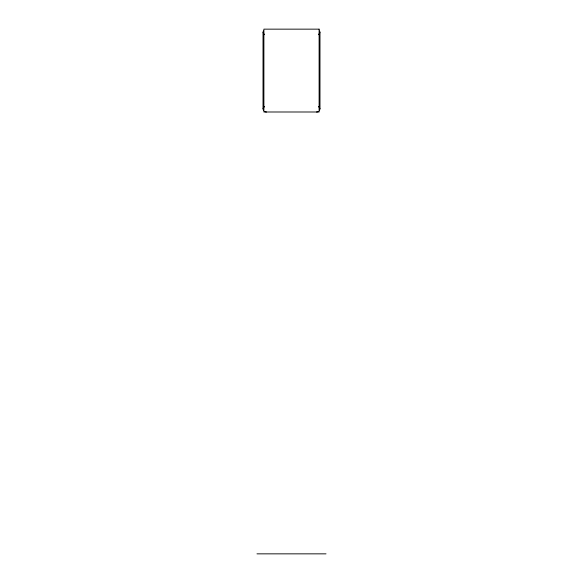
<?xml version="1.0" encoding="UTF-8"?>
<svg xmlns="http://www.w3.org/2000/svg" width="583" height="583" viewBox="0 0 583 583"><rect width="100%" height="100%" fill="white"/><g stroke="black" fill="none" stroke-linecap="round" stroke-linejoin="round"><path stroke-width="0.87" d="M263.487 110.274A3.454 3.454 0 0 1 263.02 108.547L264.5 106.434M318.5 34.71L319.98 32.604A3.454 3.454 0 0 0 319.513 30.877M256.979 553.85L326.021 553.85M318.5 106.434L319.98 108.547A3.454 3.454 0 0 1 319.513 110.274M263.487 30.877A3.454 3.454 0 0 0 263.02 32.604L264.5 34.71M319.98 32.604L319.98 108.547M263.02 32.604L263.02 108.547M266.475 111.994A3.454 3.454 0 0 1 264.748 111.535M318.252 111.535A3.454 3.454 0 0 1 316.525 111.994M319.112 29.15L263.888 29.15L263.888 111.994L319.112 111.994L319.112 29.15"/></g></svg>
